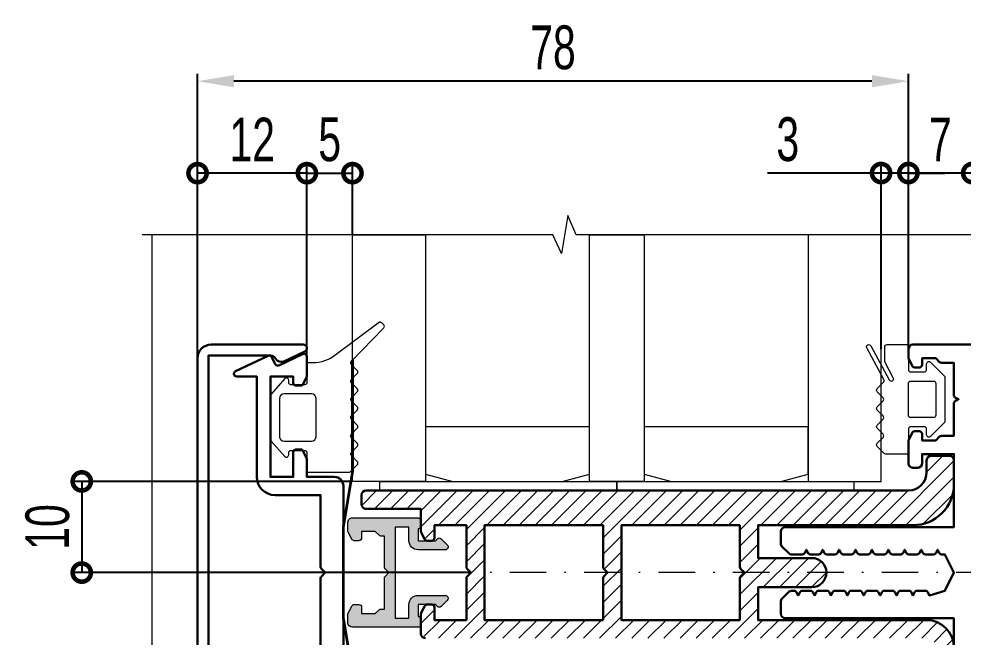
# Model space of a CAD drawing. Extents: x -37 to 8820, y -336 to 478.
# Drawn here: x 2842 to 2906.8, y 150.5 to 192.9 of the extents above; entities that cross this region are included whole.
import ezdxf

# ---------------------------------------------------------------- set-up
doc = ezdxf.new("R2010")
doc.units = 0
doc.header["$LTSCALE"] = 5
doc.linetypes.add('DASHDOT', pattern=[1, 0.5, -0.25, 0, -0.25])
doc.layers.get('0').update_dxf_attribs({"linetype": 'CONTINUOUS', "lineweight": 30})
doc.layers.get('DEFPOINTS').update_dxf_attribs({"linetype": 'CONTINUOUS'})
for name, color, linetype, lineweight in [('1', 6, 'DASHDOT', 13), ('Dimentions', 5, 'CONTINUOUS', 15), ('Glass', 5, 'CONTINUOUS', 20), ('Герлен', 7, 'CONTINUOUS', 60), ('Зигзаг', 1, 'CONTINUOUS', 15), ('Конструкции', 252, 'CONTINUOUS', 20), ('Подкладки', 1, 'CONTINUOUS', 20), ('Уплотнители', 1, 'CONTINUOUS', 20), ('Штриховка', 1, 'CONTINUOUS', 5)]:
    doc.layers.add(name, color=color, linetype=linetype, lineweight=lineweight)
doc.styles.add('3', font='RUSS.SHX', dxfattribs={"width": 0.7, "height": 3})
doc.dimstyles.new('MX1_6', dxfattribs={"dimtxt": 3, "dimasz": 2.5, "dimexe": 0.5, "dimexo": 0, "dimgap": 0.8, "dimtad": 1, "dimlfac": 1.6, "dimdsep": 46, "dimtxsty": '3', "dimcen": 0, "dimclrd": 256, "dimclre": 256, "dimclrt": 256, "dimaunit": 1, "dimadec": 0, "dimazin": 0, "dimtfac": 1, "dimtmove": 0, "dimatfit": 1, "dimfxl": 1, "dimtvp": 1, "dimtolj": 1, "dimtzin": 0, "dimarcsym": 0})

# ---------------------------------------------------------------- blocks, each defined once
blk = doc.blocks.new('_DotSmall')
at = {"color": 0, "linetype": 'ByBlock', "const_width": 0.5}
blk.add_lwpolyline([(-0.0625, 0, 1), (0.0625, 0, 1)], format="xyb", close=True, dxfattribs=at)
blk = doc.blocks.new('*D1236')
at = {"layer": 'DEFPOINTS', "color": 0, "linetype": 'Continuous', "transparency": 16777216}
for p in [(2864.880347228315, 161.1752130463367), (2846.315924137777, 154.9252130464363), (2873.005347228292, 154.9252130464363)]:
    blk.add_point(p, dxfattribs=at)
at = {"layer": 'Dimentions', "linetype": 'Continuous', "lineweight": -2, "transparency": 16777216}
for p, q in [((2864.880347228315, 161.1752130463367), (2845.815924137777, 161.1752130463367)), ((2846.315924137777, 161.1752130463367), (2846.315924137777, 154.9252130464363)), ((2873.005347228292, 154.9252130464363), (2845.815924137777, 154.9252130464363))]:
    blk.add_line(p, q, dxfattribs=at)
at = {"layer": 'Dimentions', "linetype": 'Continuous', "lineweight": -2, "transparency": 16777216, "xscale": 2.5, "yscale": 2.5, "zscale": 2.5}
for p, rotation in [((2846.315924137777, 161.1752130463367), 90), ((2846.315924137777, 154.9252130464363), 270)]:
    blk.add_blockref('_DotSmall', p, dxfattribs=dict(at, rotation=rotation))
at = {"layer": 'Dimentions', "linetype": 'Continuous', "transparency": 16777216, "insert": (2843.973066994919, 158.0502130463857), "char_height": 3, "attachment_point": 5, "rotation": 90, "style": '3'}
blk.add_mtext('\\A1;10', dxfattribs=at)
blk = doc.blocks.new('*D1238')
at = {"layer": 'DEFPOINTS', "color": 0, "linetype": 'Continuous', "transparency": 16777216}
for p in [(2864.880347228301, 182.2994457338229), (2864.880347228301, 178.0804468878843), (2861.75534722831, 169.7377130464149)]:
    blk.add_point(p, dxfattribs=at)
at = {"layer": 'Dimentions', "linetype": 'Continuous', "lineweight": -2, "transparency": 16777216}
for p, q in [((2861.75534722831, 169.7377130464149), (2861.75534722831, 182.7994457338229)), ((2864.880347228301, 178.0804468878843), (2864.880347228301, 182.7994457338229)), ((2861.75534722831, 182.2994457338229), (2864.880347228301, 182.2994457338229))]:
    blk.add_line(p, q, dxfattribs=at)
at = {"layer": 'Dimentions', "linetype": 'Continuous', "lineweight": -2, "transparency": 16777216, "xscale": 2.5, "yscale": 2.5, "zscale": 2.5, "rotation": 180}
blk.add_blockref('_DotSmall', (2861.75534722831, 182.2994457338229), dxfattribs=at)
at = {"layer": 'Dimentions', "linetype": 'Continuous', "lineweight": -2, "transparency": 16777216, "xscale": 2.5, "yscale": 2.5, "zscale": 2.5}
blk.add_blockref('_DotSmall', (2864.880347228301, 182.2994457338229), dxfattribs=at)
at = {"layer": 'Dimentions', "linetype": 'Continuous', "transparency": 16777216, "insert": (2863.317847228305, 184.5994457338229), "char_height": 3, "attachment_point": 5, "style": '3'}
blk.add_mtext('\\A1;5', dxfattribs=at)
blk = doc.blocks.new('*D1240')
at = {"layer": 'DEFPOINTS', "color": 0, "linetype": 'Continuous', "transparency": 16777216}
for p in [(2901.130347228313, 182.308513731303), (2901.130347228313, 170.2377130464422), (2903.005347228313, 170.2377130464422)]:
    blk.add_point(p, dxfattribs=at)
at = {"layer": 'Dimentions', "linetype": 'Continuous', "lineweight": -2, "transparency": 16777216}
for p, q in [((2901.130347228313, 170.2377130464422), (2901.130347228313, 182.808513731303)), ((2903.005347228313, 170.2377130464422), (2903.005347228313, 182.808513731303)), ((2901.130347228313, 182.308513731303), (2893.330347228313, 182.308513731303)), ((2903.005347228313, 182.308513731303), (2901.130347228313, 182.308513731303)), ((2903.005347228313, 182.308513731303), (2905.505347228313, 182.308513731303))]:
    blk.add_line(p, q, dxfattribs=at)
at = {"layer": 'Dimentions', "linetype": 'Continuous', "lineweight": -2, "transparency": 16777216, "xscale": 2.5, "yscale": 2.5, "zscale": 2.5}
blk.add_blockref('_DotSmall', (2901.130347228313, 182.308513731303), dxfattribs=at)
at = {"layer": 'Dimentions', "linetype": 'Continuous', "lineweight": -2, "transparency": 16777216, "xscale": 2.5, "yscale": 2.5, "zscale": 2.5, "rotation": 180}
blk.add_blockref('_DotSmall', (2903.005347228313, 182.308513731303), dxfattribs=at)
at = {"layer": 'Dimentions', "linetype": 'Continuous', "transparency": 16777216, "insert": (2894.730347228313, 184.608513731303), "char_height": 3, "attachment_point": 5, "style": '3'}
blk.add_mtext('\\A1;3', dxfattribs=at)
blk = doc.blocks.new('*D1241')
at = {"layer": 'DEFPOINTS', "color": 0, "linetype": 'Continuous', "transparency": 16777216}
for p in [(2854.255347228313, 188.6035650663172), (2903.005347228313, 178.5382525368506), (2854.255347228313, 169.6127130464322)]:
    blk.add_point(p, dxfattribs=at)
at = {"layer": 'Dimentions', "linetype": 'Continuous', "lineweight": -2, "transparency": 16777216}
for p, q in [((2854.255347228313, 169.6127130464322), (2854.255347228313, 189.1035650663173)), ((2903.005347228313, 178.5382525368506), (2903.005347228313, 189.1035650663173)), ((2900.505347228313, 188.6035650663172), (2856.755347228313, 188.6035650663172))]:
    blk.add_line(p, q, dxfattribs=at)
at = {"layer": 'Dimentions', "linetype": 'Continuous', "transparency": 16777216}
for points in [[(2856.755347228313, 189.0202317329839), (2856.755347228313, 188.1868983996506), (2854.255347228313, 188.6035650663172)], [(2900.505347228313, 189.0202317329839), (2900.505347228313, 188.1868983996506), (2903.005347228313, 188.6035650663172)]]:
    blk.add_solid(points, dxfattribs=at)
at = {"layer": 'Dimentions', "linetype": 'Continuous', "transparency": 16777216, "insert": (2878.630347228313, 190.9035650663173), "char_height": 3, "attachment_point": 5, "style": '3'}
blk.add_mtext('\\A1;78', dxfattribs=at)
blk = doc.blocks.new('*D1242')
at = {"layer": 'DEFPOINTS', "color": 0, "linetype": 'Continuous', "transparency": 16777216}
for p in [(2854.255347228313, 182.2994457338229), (2861.755347228317, 177.5240706676852), (2854.255347228313, 167.8618401887017)]:
    blk.add_point(p, dxfattribs=at)
at = {"layer": 'Dimentions', "linetype": 'Continuous', "lineweight": -2, "transparency": 16777216}
for p, q in [((2854.255347228313, 167.8618401887017), (2854.255347228313, 182.7994457338229)), ((2861.755347228317, 177.5240706676852), (2861.755347228317, 182.7994457338229)), ((2861.755347228317, 182.2994457338229), (2854.255347228313, 182.2994457338229))]:
    blk.add_line(p, q, dxfattribs=at)
at = {"layer": 'Dimentions', "linetype": 'Continuous', "lineweight": -2, "transparency": 16777216, "xscale": 2.5, "yscale": 2.5, "zscale": 2.5, "rotation": 180}
blk.add_blockref('_DotSmall', (2854.255347228313, 182.2994457338229), dxfattribs=at)
at = {"layer": 'Dimentions', "linetype": 'Continuous', "lineweight": -2, "transparency": 16777216, "xscale": 2.5, "yscale": 2.5, "zscale": 2.5}
blk.add_blockref('_DotSmall', (2861.755347228317, 182.2994457338229), dxfattribs=at)
at = {"layer": 'Dimentions', "linetype": 'Continuous', "transparency": 16777216, "insert": (2858.005347228315, 184.5994457338229), "char_height": 3, "attachment_point": 5, "style": '3'}
blk.add_mtext('\\A1;12', dxfattribs=at)
blk = doc.blocks.new('*D1243')
at = {"layer": 'DEFPOINTS', "color": 0, "linetype": 'Continuous', "transparency": 16777216}
for p in [(2903.005347228313, 182.308513731303), (2903.005347228313, 178.5382525368506), (2907.380347228313, 178.0804468878893)]:
    blk.add_point(p, dxfattribs=at)
at = {"layer": 'Dimentions', "linetype": 'Continuous', "lineweight": -2, "transparency": 16777216}
for p, q in [((2903.005347228313, 178.5382525368506), (2903.005347228313, 182.808513731303)), ((2907.380347228313, 178.0804468878893), (2907.380347228313, 182.808513731303)), ((2907.380347228313, 182.308513731303), (2903.005347228313, 182.308513731303))]:
    blk.add_line(p, q, dxfattribs=at)
at = {"layer": 'Dimentions', "linetype": 'Continuous', "lineweight": -2, "transparency": 16777216, "xscale": 2.5, "yscale": 2.5, "zscale": 2.5, "rotation": 180}
blk.add_blockref('_DotSmall', (2903.005347228313, 182.308513731303), dxfattribs=at)
at = {"layer": 'Dimentions', "linetype": 'Continuous', "lineweight": -2, "transparency": 16777216, "xscale": 2.5, "yscale": 2.5, "zscale": 2.5}
blk.add_blockref('_DotSmall', (2907.380347228313, 182.308513731303), dxfattribs=at)
at = {"layer": 'Dimentions', "linetype": 'Continuous', "transparency": 16777216, "insert": (2905.192847228313, 184.608513731303), "char_height": 3, "attachment_point": 5, "style": '3'}
blk.add_mtext('\\A1;7', dxfattribs=at)

msp = doc.modelspace()

# ---------------------------------------------------------------- hatches: boundary and pattern name
at = {"layer": 'Штриховка'}
h = msp.add_hatch(dxfattribs=at)
h.set_pattern_fill('ANSI31', color=256, scale=6.25, style=0)
h.set_pattern_definition([(45, (-3269.778604337617, 2554.818076065949), (-0.5524271728019903, 0.5524271728019903), [])])
edge = h.paths.add_edge_path(flags=16)
edge.add_arc((2891.630347222879, 155.3153780893778), 0.187500000000514, 180, 225.0000000000983, ccw=False)
edge.add_line((2891.442847222879, 155.3153780893778), (2891.442847222879, 158.1752130464331))
edge.add_line((2891.442847222879, 158.1752130464331), (2883.317847222879, 158.1752130464331))
edge.add_line((2883.317847222879, 158.1752130464331), (2883.317847222879, 151.6752130464331))
edge.add_line((2883.317847222879, 151.6752130464331), (2891.442847222879, 151.6752130464331))
edge.add_line((2891.442847222879, 151.6752130464331), (2891.442847222879, 154.5350480034874))
edge.add_arc((2891.630347222878, 154.5350480034874), 0.1874999999990905, 134.9999999999017, 180, ccw=False)
edge.add_line((2891.497764701406, 154.6676305249595), (2891.755347222879, 154.9252130464326))
edge.add_line((2891.755347222879, 154.9252130464326), (2891.497764701406, 155.1827955679048))
edge = h.paths.add_edge_path(flags=16)
edge.add_line((2882.067847222879, 151.6752130464331), (2882.067847222879, 154.5350480034888))
edge.add_arc((2882.255347222878, 154.5350480034883), 0.1874999999990905, 134.9999999998035, 179.9999999998611, ccw=False)
edge.add_line((2882.122764701406, 154.6676305249609), (2882.380347222879, 154.9252130464331))
edge.add_line((2882.380347222879, 154.9252130464331), (2882.122764701406, 155.1827955679057))
edge.add_arc((2882.255347222879, 155.3153780893783), 0.1875000000001924, 180, 225, ccw=False)
edge.add_line((2882.067847222879, 155.3153780893783), (2882.067847222879, 158.1752130464331))
edge.add_line((2882.067847222879, 158.1752130464331), (2873.942847222879, 158.1752130464331))
edge.add_line((2873.942847222879, 158.1752130464331), (2873.942847222879, 151.6752130464331))
edge.add_line((2873.942847222879, 151.6752130464331), (2882.067847222879, 151.6752130464331))
edge = h.paths.add_edge_path()
edge.add_arc((2869.99622859577, 152.5502130464353), 0.1874999999997014, 90.00000000027791, 153.4349488231706, ccw=False)
edge.add_line((2869.996228595768, 152.7377130464349), (2870.317847222878, 152.7377130464349))
edge.add_arc((2870.317847222879, 152.5502130464344), 0.1875000000004547, 2.779074748104904e-10, 90.00000000027791, ccw=False)
edge.add_line((2870.505347222879, 152.5502130464353), (2870.505347222879, 151.6752130464331))
edge.add_line((2870.505347222879, 151.6752130464331), (2872.692847059765, 151.6752130464331))
edge.add_line((2872.692847059765, 151.6752130464331), (2872.692847222879, 154.5350480034888))
edge.add_arc((2872.880347222879, 154.5350480034874), 0.1875, 134.9999999996069, 179.9999999995831, ccw=False)
edge.add_line((2872.747764701407, 154.6676305249609), (2873.005347222879, 154.9252130464331))
edge.add_line((2873.005347222879, 154.9252130464331), (2872.747764701406, 155.1827955679057))
edge.add_arc((2872.880347222879, 155.3153780893783), 0.1875000000001924, 180, 225, ccw=False)
edge.add_line((2872.692847222879, 155.3153780893783), (2872.69284709086, 158.1752130464331))
edge.add_line((2872.69284709086, 158.1752130464331), (2870.505347222879, 158.1752130464331))
edge.add_line((2870.505347222879, 158.1752130464331), (2870.505347222879, 157.3002130464317))
edge.add_arc((2870.317847222879, 157.3002130464317), 0.1875, -90.00000000027791, 0, ccw=False)
edge.add_line((2870.317847222878, 157.1127130464313), (2869.996228595768, 157.1127130464322))
edge.add_arc((2869.99622859577, 157.3002130464317), 0.1874999999995452, 206.5650511769537, 269.99999999972204, ccw=False)
edge.add_line((2869.828523497457, 157.2163604972759), (2869.587642124566, 157.6981232430573))
edge.add_arc((2869.755347222878, 157.7819757922136), 0.1874999999992947, 180.000000000139, 206.5650511772023, ccw=False)
edge.add_line((2869.567847222879, 157.7819757922132), (2869.567847222879, 159.3002130464313))
edge.add_line((2869.567847222879, 159.3002130464313), (2865.81784722287, 159.3002130464313))
edge.add_arc((2865.81784722287, 159.6127130464308), 0.3124999999995452, 179.9999999999167, 270, ccw=False)
edge.add_line((2865.505347222871, 159.6127130464313), (2865.505347222871, 160.2377130464313))
edge.add_arc((2865.817847222871, 160.2377130464313), 0.3125, 90, 180, ccw=False)
edge.add_line((2865.817847222871, 160.5502130464313), (2903.005347222871, 160.5502130464313))
edge.add_arc((2903.005347222871, 161.8002130464313), 1.25, 270, 360)
edge.add_line((2904.255347222871, 161.8002130464313), (2904.255347222871, 162.612713046434))
edge.add_arc((2904.567847222871, 162.612713046434), 0.3125, 90, 180, ccw=False)
edge.add_line((2904.567847222871, 162.925213046434), (2905.817847222871, 162.925213046434))
edge.add_arc((2905.817847222871, 162.612713046434), 0.3125, 0, 90, ccw=False)
edge.add_line((2906.130347222871, 162.612713046434), (2906.130347242034, 160.9877130796014))
edge.add_arc((2903.317847242034, 160.9877130464331), 2.8125, -90, 6.757002779522736e-07, ccw=False)
edge.add_line((2903.317847242034, 158.1752130464331), (2892.692847222879, 158.1752130464331))
edge.add_line((2892.692847222879, 158.1752130464331), (2892.692847222879, 155.9252130464335))
edge.add_line((2892.692847222879, 155.9252130464335), (2896.380347222879, 155.9252130464335))
edge.add_arc((2896.380347222879, 154.9252130464335), 1, -89.99999457032482, 90, ccw=False)
edge.add_line((2896.380347317645, 153.9252130464335), (2892.692847222879, 153.9252128154419))
edge.add_line((2892.692847222879, 153.9252128154419), (2892.692847222879, 151.6752130464331))
edge.add_line((2892.692847222879, 151.6752130464331), (2904.255346780647, 151.675213046434))
edge.add_arc((2904.255346780647, 149.800213046434), 1.875, 2.1522544102481334e-05, 90, ccw=False)
edge.add_line((2906.130346780647, 149.8002137507576), (2906.130347743224, 147.237713046434))
edge.add_arc((2905.817847743224, 147.237713046434), 0.3125, -90, 0, ccw=False)
edge.add_line((2905.817847743224, 146.925213046434), (2905.192847551524, 146.925213046434))
edge.add_arc((2905.192847551524, 147.237713046434), 0.3125, 180.000018076656, 270, ccw=False)
edge.add_line((2904.880347551524, 147.2377129478411), (2904.88034674306, 149.8002132436197))
edge.add_arc((2904.25534674306, 149.8002130464331), 0.6250000000000311, 1.80767393037e-05, 90)
edge.add_line((2904.25534674306, 150.4252130464331), (2869.880347222879, 150.4252130464331))
edge.add_arc((2869.880347222879, 150.7377130464331), 0.3125, 180, 270, ccw=False)
edge.add_line((2869.567847222879, 150.7377130464331), (2869.567847222879, 152.068450300653))
edge.add_arc((2869.75534722288, 152.0684503006535), 0.1875000000009095, 153.4349488230463, 180.000000000139, ccw=False)
edge.add_line((2869.587642124566, 152.1523028498097), (2869.828523497457, 152.6340655955907))
h = msp.add_hatch(color=256, dxfattribs=at)
edge = h.paths.add_edge_path()
edge.add_line((2867.380347228322, 154.9252130464299), (2867.122764706851, 155.182795567903))
edge.add_arc((2867.255347228323, 155.315378089376), 0.1874999999998709, 180.0000000002779, 225.0000000002948, ccw=False)
edge.add_line((2867.067847228322, 155.3153780893751), (2867.067847228322, 157.4252130464303))
edge.add_line((2867.067847228322, 157.4252130464303), (2866.83301227126, 157.4252130464317))
edge.add_arc((2866.833012271259, 157.6127130464331), 0.1875000000013642, 225.0000000003931, 270.0000000002779, ccw=False)
edge.add_line((2866.700429749787, 157.4801305249586), (2866.442847228315, 157.7377130464313))
edge.add_line((2866.442847228315, 157.7377130464313), (2865.505347228315, 157.7377130464317))
edge.add_line((2865.505347228315, 157.7377130464317), (2865.505347228315, 157.3002130464313))
edge.add_arc((2865.317847228315, 157.3002130464313), 0.1875, -90, 0, ccw=False)
edge.add_line((2865.317847228315, 157.1127130464313), (2864.996228601204, 157.1127130464317))
edge.add_arc((2864.996228601205, 157.3002130464304), 0.1874999999986357, 206.5650511768294, 269.99999999972204, ccw=False)
edge.add_line((2864.828523502893, 157.2163604972754), (2864.587642130003, 157.6981232430564))
edge.add_arc((2864.755347228314, 157.7819757922127), 0.1874999999992947, 180.000000000139, 206.5650511772023, ccw=False)
edge.add_line((2864.567847228315, 157.7819757922123), (2864.567847228315, 158.3627130464313))
edge.add_arc((2864.880347228314, 158.3627130464303), 0.3124999999990905, 89.99999999983322, 179.9999999998333, ccw=False)
edge.add_line((2864.880347228315, 158.6752130464299), (2869.380347228322, 158.6752130464299))
edge.add_arc((2869.380347228322, 158.4877130464299), 0.1875, 0, 90, ccw=False)
edge.add_line((2869.567847228322, 158.4877130464299), (2869.567847228322, 158.1127130464303))
edge.add_arc((2869.380347228322, 158.1127130464303), 0.1875, -90, 0, ccw=False)
edge.add_line((2869.380347228322, 157.9252130464303), (2869.380347228322, 157.1127130464299))
edge.add_line((2869.380347228322, 157.1127130464299), (2870.567847228322, 157.1127130464299))
edge.add_line((2870.567847228322, 157.1127130464299), (2870.700429749794, 157.2452955679025))
edge.add_arc((2870.833012271266, 157.1127130464299), 0.1875000000001924, 45, 135, ccw=False)
edge.add_line((2870.965594792739, 157.2452955679025), (2871.384788966564, 156.8261013940785))
edge.add_arc((2871.244623923618, 156.6859363511332), 0.198223304703748, -90, 45, ccw=False)
edge.add_line((2871.244623923618, 156.4877130464299), (2869.380347228322, 156.4877130464299))
edge.add_arc((2869.380347228322, 157.1127130464299), 0.625, 180, 270, ccw=False)
edge.add_line((2868.755347228322, 157.1127130464299), (2868.755347228322, 158.0502130464299))
edge.add_line((2868.755347228322, 158.0502130464299), (2867.817847228322, 158.0502130464299))
edge.add_line((2867.817847228322, 158.0502130464299), (2867.817847228322, 151.8002130464299))
edge.add_line((2867.817847228322, 151.8002130464299), (2868.755347228322, 151.8002130464299))
edge.add_line((2868.755347228322, 151.8002130464299), (2868.755347228322, 152.7377130464299))
edge.add_arc((2869.380347228322, 152.7377130464299), 0.625, 90, 180, ccw=False)
edge.add_line((2869.380347228322, 153.3627130464299), (2871.244623923618, 153.3627130464299))
edge.add_arc((2871.244623923618, 153.1644897417266), 0.1982233047033333, -44.999999999907004, 90, ccw=False)
edge.add_line((2871.384788966564, 153.0243246987818), (2870.965594792739, 152.6051305249577))
edge.add_arc((2870.833012271266, 152.7377130464303), 0.1875000000001924, 225, 315, ccw=False)
edge.add_line((2870.700429749794, 152.6051305249577), (2870.567847228322, 152.7377130464299))
edge.add_line((2870.567847228322, 152.7377130464299), (2869.380347228322, 152.7377130464299))
edge.add_line((2869.380347228322, 152.7377130464299), (2869.380347228322, 151.9252130464299))
edge.add_arc((2869.380347228322, 151.7377130464299), 0.1875, 0, 90, ccw=False)
edge.add_line((2869.567847228322, 151.7377130464299), (2869.567847228324, 151.3627130464312))
edge.add_arc((2869.380347228324, 151.3627130464299), 0.1875, -90, 4.16889633925166e-10, ccw=False)
edge.add_line((2869.380347228324, 151.1752130464299), (2864.880347228315, 151.1752130464317))
edge.add_arc((2864.880347228315, 151.4877130464317), 0.3125, 180, 270, ccw=False)
edge.add_line((2864.567847228315, 151.4877130464317), (2864.567847228315, 152.0684503006498))
edge.add_arc((2864.755347228316, 152.0684503006498), 0.1875000000009095, 153.434948822922, 180, ccw=False)
edge.add_line((2864.587642130003, 152.1523028498066), (2864.828523502893, 152.6340655955875))
edge.add_arc((2864.996228601205, 152.5502130464326), 0.1874999999986846, 90.00000000027791, 153.4349488231706, ccw=False)
edge.add_line((2864.996228601204, 152.7377130464317), (2865.317847228315, 152.7377130464317))
edge.add_arc((2865.317847228315, 152.5502130464322), 0.1874999999995452, 0, 90, ccw=False)
edge.add_line((2865.505347228315, 152.5502130464322), (2865.505347228315, 152.1127130464313))
edge.add_line((2865.505347228315, 152.1127130464313), (2866.442847228315, 152.1127130464313))
edge.add_line((2866.442847228315, 152.1127130464313), (2866.700429749787, 152.3702955679034))
edge.add_arc((2866.83301227126, 152.2377130464294), 0.1875000000018002, 90, 134.9999999999017, ccw=False)
edge.add_line((2866.83301227126, 152.4252130464313), (2867.067847228322, 152.4252130464313))
edge.add_line((2867.067847228322, 152.4252130464313), (2867.067847228322, 154.5350480034847))
edge.add_arc((2867.255347228323, 154.5350480034838), 0.1875000000009095, 134.9999999997052, 179.9999999997221, ccw=False)
edge.add_line((2867.122764706851, 154.6676305249577), (2867.380347228322, 154.9252130464299))

# ---------------------------------------------------------------- linework, layer by layer
msp.add_lwpolyline([(2854.255347228313, 140.2377130464331), (2854.255347228313, 169.6127130464322, -0.4142135623731006), (2855.192847228313, 170.5502130464322), (2861.505347228313, 170.5502130464322, -0.8025848516716022), (2861.611001793749, 170.0736360996727), (2860.174326460729, 169.4037033896036, -0.4015594422234812), (2859.601315883896, 169.5982899695093, 0.279739281223065), (2859.268645809049, 169.8002130464322), (2855.005347228313, 169.8002130464322), (2855.005347228313, 140.0502130464326), (2859.268645809049, 140.0502130464326, 0.279739281223065), (2859.601315883896, 140.2521361233559, -0.4015594422234812), (2860.174326460729, 140.4467227032617), (2861.611001793749, 139.7767899931921, -0.8025848516716022), (2861.505347228313, 139.3002130464331), (2855.192847228313, 139.3002130464331, -0.4142135623731006)], format="xyb", close=True)
for points in [[(2906.130347228313, 146.800213046434), (2906.130347228313, 151.8002130464331), (2894.567847228313, 151.8002130464331, -0.4142135623730951), (2894.255347228313, 152.1127130464331), (2894.255347228313, 152.9725480034888, -0.1989123673796377), (2894.310264706842, 153.1051305249614), (2894.825429749785, 153.6202955679057, -0.1989123673796765), (2894.958012271258, 153.6752130464335), (2895.170715855423, 153.6752130464335, -0.2840790438404128), (2895.338420953735, 153.5715655955898), (2895.442847228313, 153.3627130464335), (2895.547273502891, 153.5715655955898, -0.2840790438404123), (2895.714978601204, 153.6752130464335), (2896.295715855422, 153.6752130464335, -0.2840790438404123), (2896.463420953735, 153.5715655955898), (2896.567847228313, 153.3627130464335), (2896.672273502892, 153.5715655955898, -0.2840790438404123), (2896.839978601204, 153.6752130464335), (2897.420715855422, 153.6752130464335, -0.2840790438404123), (2897.588420953735, 153.5715655955898), (2897.692847228313, 153.3627130464335), (2897.797273502892, 153.5715655955898, -0.2840790438404123), (2897.964978601203, 153.6752130464335), (2898.545715855422, 153.6752130464335, -0.2840790438404123), (2898.713420953735, 153.5715655955898), (2898.817847228313, 153.3627130464335), (2898.922273502891, 153.5715655955898, -0.2840790438404123), (2899.089978601204, 153.6752130464335), (2899.670715855422, 153.6752130464335, -0.2840790438404123), (2899.838420953735, 153.5715655955898), (2899.942847228313, 153.3627130464335), (2900.047273502891, 153.5715655955898, -0.2840790438404123), (2900.214978601204, 153.6752130464335), (2900.795715855423, 153.6752130464335, -0.2840790438404123), (2900.963420953735, 153.5715655955898), (2901.067847228313, 153.3627130464335), (2901.172273502891, 153.5715655955898, -0.2840790438404123), (2901.339978601204, 153.6752130464335), (2901.920715855423, 153.6752130464335, -0.2840790438404123), (2902.088420953735, 153.5715655955898), (2902.192847228313, 153.3627130464335), (2902.297273502891, 153.5715655955898, -0.2840790438403665), (2902.464978601202, 153.6752130464335), (2903.045715855423, 153.6752130464335, -0.2840790438404128), (2903.213420953735, 153.5715655955898), (2903.317847228313, 153.3627130464335), (2903.422273502891, 153.5715655955898, -0.2840790438404123), (2903.589978601204, 153.6752130464335), (2904.170715855423, 153.6752130464335, -0.2840790438404123), (2904.338420953735, 153.5715655955898), (2904.442847228313, 153.3627130464335), (2905.505347228313, 153.6752130464335), (2906.130347228313, 154.9252130464335), (2905.505347228313, 156.1752130464335), (2905.277478601202, 156.1752130464335, -0.2840790438404123), (2905.109773502891, 156.2788604972768), (2905.005347228313, 156.4877130464335), (2904.900920953735, 156.2788604972768, -0.2840790438404123), (2904.733215855423, 156.1752130464335), (2904.152478601204, 156.1752130464335, -0.2840790438404123), (2903.984773502891, 156.2788604972768), (2903.880347228313, 156.4877130464335), (2903.775920953735, 156.2788604972768, -0.2840790438404123), (2903.608215855422, 156.1752130464335), (2903.027478601204, 156.1752130464335, -0.2840790438404128), (2902.859773502891, 156.2788604972768), (2902.755347228313, 156.4877130464335), (2902.650920953735, 156.2788604972768, -0.2840790438404123), (2902.483215855422, 156.1752130464335), (2901.902478601204, 156.1752130464335, -0.2840790438404123), (2901.734773502891, 156.2788604972768), (2901.630347228313, 156.4877130464335), (2901.525920953735, 156.2788604972768, -0.2840790438404123), (2901.358215855422, 156.1752130464335), (2900.777478601204, 156.1752130464335, -0.2840790438404123), (2900.609773502891, 156.2788604972768), (2900.505347228313, 156.4877130464335), (2900.400920953735, 156.2788604972768, -0.2840790438404123), (2900.233215855422, 156.1752130464335), (2899.652478601202, 156.1752130464335, -0.2840790438404123), (2899.484773502891, 156.2788604972768), (2899.380347228313, 156.4877130464335), (2899.275920953735, 156.2788604972768, -0.2840790438404123), (2899.108215855422, 156.1752130464335), (2898.527478601204, 156.1752130464335, -0.2840790438404123), (2898.359773502891, 156.2788604972768), (2898.255347228313, 156.4877130464335), (2898.150920953735, 156.2788604972768, -0.2840790438404123), (2897.983215855422, 156.1752130464335), (2897.402478601204, 156.1752130464335, -0.2840790438404123), (2897.234773502891, 156.2788604972768), (2897.130347228313, 156.4877130464335), (2897.025920953735, 156.2788604972768, -0.2840790438404123), (2896.858215855422, 156.1752130464335), (2896.277478601204, 156.1752130464335, -0.2840790438404123), (2896.109773502891, 156.2788604972768), (2896.005347228313, 156.4877130464335), (2895.900920953735, 156.2788604972768, -0.2840790438404123), (2895.733215855422, 156.1752130464335), (2894.958012271258, 156.1752130464335, -0.1989123673796742), (2894.825429749785, 156.2301305249614), (2894.310264706842, 156.7452955679057, -0.1989123673796432), (2894.255347228313, 156.8778780893783), (2894.255347228313, 157.7377130464335, -0.4142135623730951), (2894.567847228313, 158.050213046434), (2906.130347228313, 158.050213046434), (2906.130347228313, 163.050213046434), (2903.942847228313, 163.050213046434), (2903.942847228313, 162.425213046434, -0.41421356237312), (2903.630347228313, 162.112713046434), (2903.317847228313, 162.112713046434, -0.4142135623731739), (2903.005347228313, 162.425213046434), (2903.005347228313, 163.9434503006525, -0.1164338214657406), (2903.025142130001, 164.0273028498093), (2903.266023502892, 164.5090655955898, -0.2840790438401885), (2903.433728601204, 164.612713046434), (2903.755347228313, 164.612713046434, -0.4142135623734946), (2903.942847228313, 164.425213046434), (2903.942847228313, 163.987713046434), (2904.880347228313, 163.987713046434), (2905.137929749787, 164.2452955679061, -0.1989123673792317), (2905.270512271258, 164.3002130464335), (2906.130347228313, 164.3002130464345), (2906.130347228313, 166.5280816735446, -0.2840790438404208), (2906.233994679157, 166.6957867718572), (2906.442847228313, 166.8002130464349), (2906.233994679157, 166.904639321013, -0.2840790438404208), (2906.130347228313, 167.0723444193261), (2906.130347228313, 169.300213046434), (2905.270512271258, 169.300213046434, -0.1989123673795694), (2905.137929749784, 169.3551305249618), (2904.880347228313, 169.612713046434), (2903.942847228313, 169.612713046434), (2903.942847228313, 169.1752130464335, -0.4142135623732223), (2903.755347228313, 168.9877130464335), (2903.433728601204, 168.987713046434, -0.2840790438402298), (2903.266023502892, 169.0913604972777), (2903.025142130001, 169.5731232430587, -0.1164338214658029), (2903.005347228313, 169.6569757922154), (2903.005347228313, 170.2377130464335, -0.4142135623729827), (2903.317847228313, 170.550213046434), (2913.870475850031, 170.550213046434)], [(2864.255347228313, 148.9877130464322), (2864.255347228313, 160.8627130464322, 0.4142135623730701), (2863.630347228313, 161.4877130464322), (2861.755347228313, 161.4877130464317), (2861.755347228313, 162.6934503006512, 0.116433821465798), (2861.735552326626, 162.777302849807), (2861.494670953735, 163.2590655955885, 0.2840790438404168), (2861.326965855422, 163.3627130464322), (2861.005347228313, 163.3627130464322, 0.4142135623730951), (2860.817847228313, 163.1752130464322), (2860.817847228313, 161.4877130464322), (2859.255347228313, 161.4877130464322), (2859.255347228313, 168.3627130464322), (2860.817847228313, 168.3627130464322), (2860.817847228313, 167.9252130464322, 0.4142135623730951), (2861.005347228313, 167.7377130464322), (2861.326965855422, 167.7377130464322, 0.2840790438404166), (2861.494670953735, 167.8413604972759), (2861.735552326626, 168.3231232430569, 0.1164338214658603), (2861.755347228313, 168.4069757922136), (2861.755347228313, 169.7377130464322, 0.5486187866266258), (2861.488606304236, 169.9076457565013), (2859.819768633692, 169.1294539705088, -0.4142135623730012), (2859.570594999545, 169.2201457565017), (2859.350587216173, 169.6919539705084, 0.4142135623730747), (2859.101413582028, 169.7826457565018), (2856.863606304236, 168.7391390853929, 0.2914734195861182), (2856.755347228313, 168.5692063753233), (2856.755347228313, 168.5502130464322, 0.4142135623731233), (2856.942847228313, 168.3627130464322), (2858.317847228313, 168.3627130464322), (2858.317847228313, 161.4877130464322, 0.4142135623730284), (2859.567847228313, 160.2377130464322), (2862.692847228313, 160.2377130464322), (2862.692847228313, 155.3153780893769, 0.1989123673797095), (2862.747764706842, 155.1827955679048), (2863.005347228313, 154.9252130464322), (2862.747764706842, 154.66763052496, 0.1989123673797164), (2862.692847228313, 154.5350480034878), (2862.692847228313, 149.6127130464322)]]:
    msp.add_lwpolyline(points, format="xyb")
at = {"color": 0}
msp.add_lwpolyline([(2869.880347222879, 150.4252130464331, -0.4142135623730951), (2869.567847222879, 150.7377130464331), (2869.567847222879, 152.068450300653, -0.1164338214658102), (2869.587642124566, 152.1523028498097), (2869.828523497457, 152.6340655955907, -0.2840790438403004), (2869.996228595768, 152.7377130464349), (2870.317847222878, 152.7377130464349, -0.4142135623733169), (2870.505347222879, 152.5502130464353), (2870.505347222879, 151.6752130464331), (2872.692847059765, 151.6752130464331), (2872.692847222879, 154.5350480034888, -0.1989123673795979), (2872.747764701407, 154.6676305249609), (2873.005347222879, 154.9252130464331), (2872.747764701406, 155.1827955679057, -0.1989123673795859), (2872.692847222879, 155.3153780893783), (2872.69284709086, 158.1752130464331), (2870.505347222879, 158.1752130464331), (2870.505347222879, 157.3002130464317, -0.4142135623733169), (2870.317847222878, 157.1127130464313), (2869.996228595768, 157.1127130464322, -0.2840790438403002), (2869.828523497457, 157.2163604972759), (2869.587642124566, 157.6981232430573, -0.1164338214658102), (2869.567847222879, 157.7819757922132), (2869.567847222879, 159.3002130464313), (2865.81784722287, 159.3002130464313, -0.4142135623730951), (2865.505347222871, 159.6127130464313), (2865.505347222871, 160.2377130464313, -0.4142135623730951), (2865.817847222871, 160.5502130464313), (2903.005347222871, 160.5502130464313, 0.4142135623730951), (2904.255347222871, 161.8002130464313), (2904.255347222871, 162.612713046434, -0.4142135623730951), (2904.567847222871, 162.925213046434), (2905.817847222871, 162.925213046434, -0.4142135623730951), (2906.130347222871, 162.612713046434), (2906.130347242034, 160.9877130796014, -0.4142135658272203), (2903.317847242034, 158.1752130464331), (2892.692847222879, 158.1752130464331), (2892.692847222879, 155.9252130464335), (2896.380347222879, 155.9252130464335, -0.9999999526171744), (2896.380347317645, 153.9252130464335), (2892.692847222879, 153.9252128154419), (2892.692847222879, 151.6752130464331), (2904.255346780647, 151.675213046434, -0.4142134523509059), (2906.130346780647, 149.8002137507576)], format="xyb", dxfattribs=at)
for points in [[(2882.067847222879, 151.6752130464331), (2882.067847222879, 154.5350480034888, -0.1989123673796266), (2882.122764701406, 154.6676305249609), (2882.380347222879, 154.9252130464331), (2882.122764701406, 155.1827955679057, -0.1989123673795717), (2882.067847222879, 155.3153780893783), (2882.067847222879, 158.1752130464331), (2873.942847222879, 158.1752130464331), (2873.942847222879, 151.6752130464331)], [(2891.497764701406, 155.1827955679048, -0.1989123673795567), (2891.442847222879, 155.3153780893778), (2891.442847222879, 158.1752130464331), (2883.317847222879, 158.1752130464331), (2883.317847222879, 151.6752130464331), (2891.442847222879, 151.6752130464331), (2891.442847222879, 154.5350480034874, -0.1989123673796002), (2891.497764701406, 154.6676305249595), (2891.755347222879, 154.9252130464326)]]:
    msp.add_lwpolyline(points, format="xyb", close=True, dxfattribs=at)
at = {"layer": '1'}
msp.add_line((2913.870475850031, 154.9252130464331), (2860.505347228313, 154.9252130464322), dxfattribs=at)
at = {"layer": 'Glass'}
for points in [[(2869.880347228314, 178.0804468878893), (2869.880347228314, 161.1752130463367), (2864.880347228314, 161.1752130463367), (2864.880347228314, 178.0804468878893)], [(2884.88034722835, 178.0804468878893), (2884.880347228482, 161.1752130463367), (2881.130347228447, 161.1752130463367), (2881.130347228315, 178.0804468878893)], [(2896.130347228307, 178.0804246651976), (2896.130347228307, 161.1752130462321), (2901.130347228307, 161.1752130462321), (2901.130347228307, 178.0804246651976)], [(2881.130347228416, 161.6776177823137), (2881.130347228416, 164.9252130465058), (2869.88034722855, 164.9252130465327), (2869.88034722855, 161.677617782341), (2871.75534722855, 161.1752130465327), (2879.255347228417, 161.1752130465058)], [(2896.130347228314, 161.6776177821518), (2896.130347228314, 164.9252130463439), (2884.880347228447, 164.9252130463703), (2884.880347228447, 161.6776177821791), (2886.755347228447, 161.1752130463703), (2894.255347228314, 161.1752130463439)]]:
    msp.add_lwpolyline(points, close=True, dxfattribs=at)
at = {"layer": 'Герлен', "ltscale": 2, "const_width": 0.1875}
msp.add_lwpolyline([(2864.880347228313, 140.3627478090586), (2864.880347228313, 148.0502130464335), (2864.255347228313, 151.8002130464322), (2864.255347228313, 158.0502130464322), (2864.880347228313, 161.8002130464331), (2864.880347228313, 169.4876782838075)], dxfattribs=at)
at = {"layer": 'Зигзаг'}
msp.add_lwpolyline([(2914.58751671925, 178.0804468878893), (2880.220067440584, 178.0804468878893), (2879.639217469788, 179.3983433190699), (2879.203579991692, 176.7856434863045), (2878.621083044487, 178.0804468878893), (2850.469970318001, 178.0804468878893)], dxfattribs=at)
at = {"layer": 'Конструкции'}
msp.add_line((2861.755347228319, 178.0804468878889), (2861.755347228319, 170.5502130464272), dxfattribs=at)
msp.add_lwpolyline([(2851.130347228317, 178.0804468878898), (2851.130347228317, 131.7699792049768)], dxfattribs=at)
at = {"layer": 'Подкладки'}
for points in [[(2866.755347228464, 161.1752130463367), (2883.005347228464, 161.1752130463367), (2883.005347228464, 160.5502130464313), (2866.755347228464, 160.5502130464313)], [(2883.005347228464, 161.1752130463367), (2899.255347228464, 161.175213046243), (2899.255347228464, 160.5502130464313), (2883.005347228464, 160.5502130464313)]]:
    msp.add_lwpolyline(points, close=True, dxfattribs=at)
at = {"layer": 'Уплотнители'}
for points in [[(2860.505347228313, 163.1439630464367, -0.4142135623730951), (2860.661597228313, 163.3002130464367), (2861.599097228313, 163.3002130464367, -0.4142135623730951), (2861.755347228313, 163.1439630464367), (2861.755347228313, 161.8002130464363), (2864.643291401974, 161.8002130464363, 0.1989123673352304), (2864.731679749607, 161.8368246987732), (2865.209582662873, 162.3147276118763, 0.4142135619067565), (2865.209582663049, 162.5356984808206), (2864.805553531642, 162.9397276136908, -0.4142135619062034), (2864.805553531466, 163.1606984826351), (2865.209582662871, 163.5647276136908, 0.4142135619112647), (2865.209582663045, 163.7856984826369), (2864.805553531626, 164.1897276136908, -0.4142135618642688), (2864.805553531433, 164.4106984826191), (2865.209582662723, 164.8147276136908, 0.4142135623019409), (2865.209582662751, 165.0356984827847), (2864.805553532068, 165.4397276118763, -0.4142135630358015), (2864.805553532319, 165.6606984812463), (2865.209582662698, 166.064727609548, 0.4142135623730951), (2865.209582662698, 166.2856984786688), (2864.805553531442, 166.6897276120314, -0.4142135624637165), (2864.805553531977, 166.9106984811862), (2865.209582662698, 167.3147276095481, 0.4142135623730958), (2865.209582662698, 167.5356984786688), (2864.805553531302, 167.9397276124639, -0.4142135625653189), (2864.805553531875, 168.1606984816569), (2865.209582662698, 168.5647276095481, 0.4142135623730951), (2865.209582662698, 168.7856984786688), (2864.805553531373, 169.1897276121265, -0.4142135618530923), (2864.805553531675, 169.4106984810503), (2867.019861793752, 171.6897276095481, 0.4142135623730951), (2867.019861793752, 171.9106984786688), (2866.888539387952, 172.0420208859825, 0.2925382143430558), (2866.724037490438, 172.0781515640612), (2863.670843406086, 169.7973524517804, -0.1617877531424436), (2862.174665128483, 169.3002130464362), (2861.755347228313, 169.3002130464362), (2861.755347228313, 167.9564630464367, -0.4142135623730948), (2861.599097228313, 167.8002130464367), (2860.661597228313, 167.8002130464367, -0.4142135623730951), (2860.505347228313, 167.9564630464367), (2860.505347228313, 168.1127130464367, 0.6685866648355444), (2860.238487221992, 168.2230737686234), (2859.300987221992, 167.1584561322854, 0.1986191920077149), (2859.255347228313, 167.0480954100978), (2859.255347228313, 164.0523306827747, 0.1986191920077149), (2859.300987221992, 163.941969960588), (2860.238487221992, 162.8773523242496, 0.668586664835515), (2860.505347228313, 162.9877130464358)], [(2901.966208667104, 168.2809720459161), (2901.399256515135, 169.3260218174807, -0.1249127075951274), (2901.380347228311, 169.4005308169633), (2901.380347228311, 170.3939630464331, -0.4142135623730951), (2901.536597228311, 170.5502130464331), (2903.005347228313, 170.5502130464331), (2903.005347228313, 168.8314630464331, 0.4142135623730951), (2903.161597228313, 168.6752130464331), (2904.099097228313, 168.6752130464331, 0.4142135623730951), (2904.255347228313, 168.8314630464331), (2904.255347228313, 169.2377130464331, -0.6685866648355308), (2904.522207234634, 169.3480737686202), (2905.459707234634, 168.4084561322818, -0.1986191920077108), (2905.505347228313, 168.2980954100947), (2905.505347228313, 165.3023306827715, -0.1986191920077108), (2905.459707234634, 165.1919699605844), (2904.522207234634, 164.2523523242459, -0.6685866648355308), (2904.255347228313, 164.3627130464331), (2904.255347228313, 164.7689630464331, 0.4142135623730951), (2904.099097228313, 164.9252130464331), (2903.161597228313, 164.9252130464331, 0.4142135623730951), (2903.005347228313, 164.7689630464331), (2903.005347228313, 163.0502130464331), (2901.445068097418, 163.0502130464331, -0.1989123673352296), (2901.334582662876, 163.0959776118541), (2900.865832662698, 163.5647276118727, -0.4142135619067498), (2900.865832662521, 163.7856984808174), (2901.269861793928, 164.1897276136871, 0.4142135619062114), (2901.269861794105, 164.4106984826319), (2900.865832662698, 164.8147276136872, -0.4142135619112548), (2900.865832662525, 165.0356984826342), (2901.269861793945, 165.4397276136872, 0.4142135618642613), (2901.269861794136, 165.660698482616), (2900.865832662845, 166.0647276136872, -0.4142135623019411), (2900.865832662818, 166.2856984827815), (2901.269861793503, 166.6897276118727, 0.4142135630358024), (2901.269861793251, 166.9106984812436), (2900.865832662873, 167.3147276095444, -0.4142135623730951), (2900.865832662873, 167.5356984786651), (2901.297873322598, 167.9677391403459, 0.3320760628224876), (2901.324728600965, 168.1527335741391), (2900.149256515135, 170.3194540469505, -0.9999999999999749), (2900.423937941491, 170.4684720459161), (2901.69152724075, 168.1319540469506, 0.9999999999999705)], [(2904.880347228313, 167.8939630464331), (2904.880347228313, 165.7064630464331, -0.4142135623730951), (2904.724097228313, 165.5502130464331), (2903.161597228313, 165.5502130464331, -0.4142135623730951), (2903.005347228313, 165.7064630464331), (2903.005347228313, 167.8939630464331, -0.4142135623730951), (2903.161597228313, 168.0502130464331), (2904.724097228313, 168.0502130464331, -0.4142135623730951)], [(2859.880347228313, 166.8627130464367), (2859.880347228313, 164.2377130464367, 0.4142135623730951), (2860.192847228313, 163.9252130464367), (2862.067847228313, 163.9252130464367, 0.4142135623730951), (2862.380347228313, 164.2377130464367), (2862.380347228313, 166.8627130464367, 0.4142135623730951), (2862.067847228313, 167.1752130464367), (2860.192847228313, 167.1752130464367, 0.4142135623730951)]]:
    msp.add_lwpolyline(points, format="xyb", close=True, dxfattribs=at)
msp.add_lwpolyline([(2867.380347228322, 154.9252130464299), (2867.122764706851, 155.182795567903, -0.1989123673796534), (2867.067847228322, 155.3153780893751), (2867.067847228322, 157.4252130464303), (2866.83301227126, 157.4252130464317, -0.1989123673792402), (2866.700429749787, 157.4801305249586), (2866.442847228315, 157.7377130464313), (2865.505347228315, 157.7377130464317), (2865.505347228315, 157.3002130464313, -0.4142135623734279), (2865.317847228315, 157.1127130464313), (2864.996228601204, 157.1127130464317, -0.2840790438402074), (2864.828523502893, 157.2163604972754), (2864.587642130003, 157.6981232430564, -0.1164338214657435), (2864.567847228315, 157.7819757922123), (2864.567847228315, 158.3627130464313, -0.414213562373195), (2864.880347228315, 158.6752130464299), (2869.380347228322, 158.6752130464299, -0.4142135623730397), (2869.567847228322, 158.4877130464299), (2869.567847228322, 158.1127130464303, -0.414213562373123), (2869.380347228322, 157.9252130464303), (2869.380347228322, 157.1127130464299), (2870.567847228322, 157.1127130464299), (2870.700429749794, 157.2452955679025, -0.4142135623730951), (2870.965594792739, 157.2452955679025), (2871.384788966564, 156.8261013940785, -0.6681786379192989), (2871.244623923618, 156.4877130464299), (2869.380347228322, 156.4877130464299, -0.4142135623730951), (2868.755347228322, 157.1127130464299), (2868.755347228322, 158.0502130464299), (2867.817847228322, 158.0502130464299), (2867.817847228322, 151.8002130464299), (2868.755347228322, 151.8002130464299), (2868.755347228322, 152.7377130464299, -0.4142135623730951), (2869.380347228322, 153.3627130464299), (2871.244623923618, 153.3627130464299, -0.6681786379192988), (2871.384788966564, 153.0243246987818), (2870.965594792739, 152.6051305249577, -0.4142135623730951), (2870.700429749794, 152.6051305249577), (2870.567847228322, 152.7377130464299), (2869.380347228322, 152.7377130464299), (2869.380347228322, 151.9252130464299, -0.4142135623731506), (2869.567847228322, 151.7377130464299), (2869.567847228324, 151.3627130464312, -0.4142135623750097), (2869.380347228324, 151.1752130464299), (2864.880347228315, 151.1752130464317, -0.4142135623729619), (2864.567847228315, 151.4877130464317), (2864.567847228315, 152.0684503006498, -0.1164338214658003), (2864.587642130003, 152.1523028498066), (2864.828523502893, 152.6340655955875, -0.2840790438402317), (2864.996228601204, 152.7377130464317), (2865.317847228315, 152.7377130464317, -0.4142135623732062), (2865.505347228315, 152.5502130464322), (2865.505347228315, 152.1127130464313), (2866.442847228315, 152.1127130464313), (2866.700429749787, 152.3702955679034, -0.1989123673795331), (2866.83301227126, 152.4252130464313), (2867.067847228322, 152.4252130464313), (2867.067847228322, 154.5350480034847, -0.1989123673796235), (2867.122764706851, 154.6676305249577), (2867.380347228322, 154.9252130464299)], format="xyb", dxfattribs=at)

# ---------------------------------------------------------------- dimensions: what is measured, and where the dimension line sits
at = {"layer": 'Dimentions', "linetype": 'Continuous'}
dim = msp.add_linear_dim(base=(2854.255347228313, 188.6035650663172), p1=(2903.005347228313, 178.5382525368506), p2=(2854.255347228313, 169.6127130464322), dimstyle='MX1_6', dxfattribs=at)
dim.commit()
dim.dimension.update_dxf_attribs({"geometry": '*D1241', "text_midpoint": (2878.630347228313, 190.9035650663173)})
for base, p1, p2, picture, middle in [((2854.255347228313, 182.2994457338229), (2861.755347228317, 177.5240706676852), (2854.255347228313, 167.8618401887017), '*D1242', (2858.005347228315, 184.5994457338229)), ((2864.880347228301, 182.2994457338229), (2861.75534722831, 169.7377130464149), (2864.880347228301, 178.0804468878843), '*D1238', (2863.317847228305, 184.5994457338229)), ((2901.130347228313, 182.308513731303), (2903.005347228313, 170.2377130464422), (2901.130347228313, 170.2377130464422), '*D1240', (2894.730347228313, 184.608513731303)), ((2903.005347228313, 182.308513731303), (2907.380347228313, 178.0804468878893), (2903.005347228313, 178.5382525368506), '*D1243', (2905.192847228313, 184.608513731303))]:
    dim = msp.add_linear_dim(base=base, p1=p1, p2=p2, dimstyle='MX1_6', override={"dimdec": 0, "dimblk1": 'DotSmall', "dimblk2": 'DotSmall', "dimsah": 1}, dxfattribs=at)
    dim.commit()
    dim.dimension.update_dxf_attribs({"geometry": picture, "text_midpoint": middle})
dim = msp.add_linear_dim(base=(2846.315924137777, 154.9252130464363), p1=(2864.880347228314, 161.1752130463367), p2=(2873.005347228291, 154.9252130464363), angle=90, dimstyle='MX1_6', override={"dimdec": 1, "dimblk1": 'DotSmall', "dimblk2": 'DotSmall', "dimsah": 1}, dxfattribs=at)
dim.commit()
dim.dimension.update_dxf_attribs({"geometry": '*D1236', "text_midpoint": (2843.973066994919, 158.0502130463857)})

doc.saveas('drawing.dxf')
